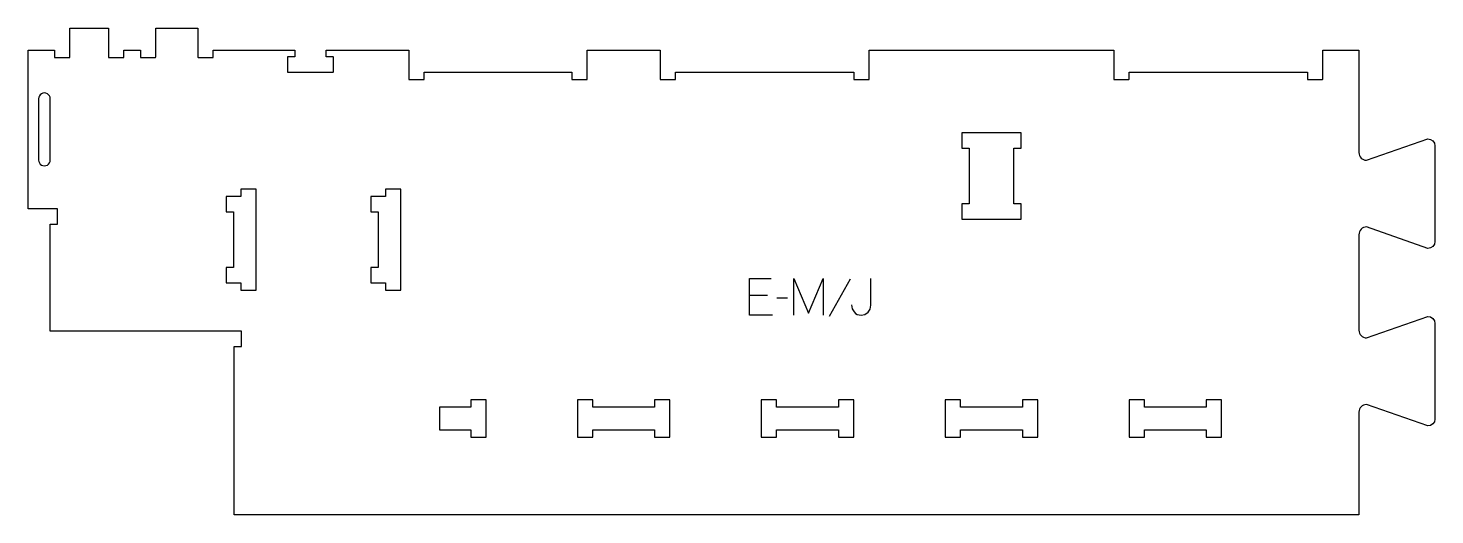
# Model space of a CAD drawing. Header units: millimetres. Extents: x -585 to 562, y -193 to 204.
import ezdxf

# ---------------------------------------------------------------- set-up
doc = ezdxf.new("R2010")
doc.units = ezdxf.units.MM
for name, color, linetype, true_color in [('1_ANYTOOL_1MMDEEP_LABELS_S', 2, 'Continuous', 0xffff00), ('3_ANYTOOL_CUTTHROUGH_INSID', 4, 'Continuous', 0x00ffff), ('4_ANYTOOL_CUTTHROUGH_OUTSI', 5, 'Continuous', 0x0000ff)]:
    doc.layers.add(name, color=color, linetype=linetype, true_color=true_color)

msp = doc.modelspace()

# ---------------------------------------------------------------- linework, layer by layer
at = {"layer": '1_ANYTOOL_1MMDEEP_LABELS_S'}
for p, q in [((85.2, -0.5), (68, -31.2)), ((17.7, -13.9), (3, -13.9)), ((34.2, -16.1), (25.4, -16.2))]:
    msp.add_line(p, q, dxfattribs=at)
for points in [[(21.9, -30), (3, -30), (3, 0), (20.8, 0)], [(39.3, -30), (39.3, 0), (51.3, -28.4), (63.3, -0.1), (63.3, -30)], [(86.2, -21.5), (86.8, -24.7), (88.4, -27.4), (89.6, -28.6), (91, -29.4), (94.2, -30), (97.3, -29.4), (99.8, -27.6), (101.4, -25), (102, -21.9), (102, 0)]]:
    msp.add_lwpolyline(points, dxfattribs=at)
at = {"layer": '3_ANYTOOL_CUTTHROUGH_INSID'}
msp.add_lwpolyline([(-567.3, 146.7, 1.000001), (-576.8, 146.7), (-576.8, 96.7, 1.000001), (-567.3, 96.7)], format="xyb", close=True, dxfattribs=at)
for points in [[(224.7, 48.4), (224.7, 60.9), (218.7, 60.9), (218.7, 106.4), (224.7, 106.4), (224.7, 118.9), (176.2, 118.9), (176.2, 106.4), (182.2, 106.4), (182.2, 60.9), (176.2, 60.9), (176.2, 48.4)], [(-411.8, 72.9), (-411.8, 66.9), (-423.8, 66.9), (-423.8, 54.4), (-417.8, 54.4), (-417.8, 8.9), (-423.8, 8.9), (-423.8, -3.6), (-411.8, -3.6), (-411.8, -9.6), (-399.3, -9.6), (-399.3, 72.9)], [(-293.8, 72.9), (-293.8, 66.9), (-305.8, 66.9), (-305.8, 54.4), (-299.8, 54.4), (-299.8, 8.9), (-305.8, 8.9), (-305.8, -3.6), (-293.8, -3.6), (-293.8, -9.6), (-281.3, -9.6), (-281.3, 72.9)], [(-249.8, -123.6), (-224.3, -123.6), (-224.3, -129.6), (-211.8, -129.6), (-211.8, -99.1), (-224.3, -99.1), (-224.3, -105.1), (-249.8, -105.1)], [(-124.8, -105.1), (-124.8, -99.1), (-137.3, -99.1), (-137.3, -129.6), (-124.8, -129.6), (-124.8, -123.6), (-74.3, -123.6), (-74.3, -129.6), (-61.8, -129.6), (-61.8, -99.1), (-74.3, -99.1), (-74.3, -105.1)], [(25.2, -105.1), (25.2, -99.1), (12.7, -99.1), (12.7, -129.6), (25.2, -129.6), (25.2, -123.6), (75.7, -123.6), (75.7, -129.6), (88.2, -129.6), (88.2, -99.1), (75.7, -99.1), (75.7, -105.1)], [(175.2, -105.1), (175.2, -99.1), (162.7, -99.1), (162.7, -129.6), (175.2, -129.6), (175.2, -123.6), (225.7, -123.6), (225.7, -129.6), (238.2, -129.6), (238.2, -99.1), (225.7, -99.1), (225.7, -105.1)], [(325.2, -105.1), (325.2, -99.1), (312.7, -99.1), (312.7, -129.6), (325.2, -129.6), (325.2, -123.6), (375.7, -123.6), (375.7, -129.6), (388.2, -129.6), (388.2, -99.1), (375.7, -99.1), (375.7, -105.1)]]:
    msp.add_lwpolyline(points, close=True, dxfattribs=at)
at = {"layer": '4_ANYTOOL_CUTTHROUGH_OUTSI'}
msp.add_lwpolyline([(-274.8, 186.4), (-274.8, 162.7, 0.414214), (-274.6, 162.4), (-262.6, 162.4, 0.414214), (-262.3, 162.7), (-262.3, 168.4), (-141.8, 168.4), (-141.8, 162.7, 0.414214), (-141.6, 162.4), (-129.6, 162.4, 0.414214), (-129.3, 162.7), (-129.3, 186.4), (-69.8, 186.4), (-69.8, 162.7, 0.414214), (-69.6, 162.4), (-57.6, 162.4, 0.414214), (-57.3, 162.7), (-57.3, 168.4), (88.2, 168.4), (88.2, 162.7, 0.414214), (88.4, 162.4), (100.4, 162.4, 0.414214), (100.7, 162.7), (100.7, 186.4), (300.2, 186.4), (300.2, 162.7, 0.414214), (300.4, 162.4), (312.4, 162.4, 0.414214), (312.7, 162.7), (312.7, 168.4), (458.2, 168.4), (458.2, 162.7, 0.414214), (458.4, 162.4), (470.4, 162.4, 0.414214), (470.7, 162.7), (470.7, 186.4), (500.2, 186.4), (500.2, 102.7, 0.411451), (506.4, 96.5), (506.5, 96.5), (556.4, 114, -0.412073), (562.2, 108.2), (562.2, 30.2, -0.412073), (556.4, 24.5), (506.5, 42), (506.4, 42, 0.414214), (500.2, 35.7), (500.2, -42.3, 0.414214), (506.4, -48.5), (506.5, -48.5), (556.4, -31, -0.412073), (562.2, -36.8), (562.2, -114.8, -0.412073), (556.4, -120.5), (506.5, -103), (506.4, -103, 0.411451), (500.2, -109.2), (500.2, -193.1), (-417.3, -193.1), (-417.3, -55.6), (-411.6, -55.6, 0.414214), (-411.3, -55.3), (-411.3, -43.3, 0.414214), (-411.6, -43.1), (-567.3, -43.1), (-567.3, 44.4), (-561.6, 44.4, 0.414214), (-561.3, 44.7), (-561.3, 56.7, 0.414214), (-561.6, 56.9), (-585.3, 56.9), (-585.3, 186.4), (-563.8, 186.4), (-563.8, 180.7, 0.414214), (-563.6, 180.4), (-551.6, 180.4, 0.414214), (-551.3, 180.7), (-551.3, 204.4), (-519.8, 204.4), (-519.8, 180.7, 0.414214), (-519.5, 180.4), (-507.5, 180.4, 0.414214), (-507.3, 180.7), (-507.3, 186.4), (-493.8, 186.4), (-493.8, 180.7, 0.414214), (-493.6, 180.4), (-481.6, 180.4, 0.414214), (-481.3, 180.7), (-481.3, 204.4), (-446.8, 204.4), (-446.8, 180.7, 0.414214), (-446.6, 180.4), (-434.6, 180.4, 0.414214), (-434.3, 180.7), (-434.3, 186.4), (-367.8, 186.4), (-367.8, 180.9), (-373.6, 180.9, 0.414214), (-373.8, 180.7), (-373.8, 168.7, 0.414214), (-373.6, 168.4), (-336.6, 168.4, 0.414214), (-336.3, 168.7), (-336.3, 180.7, 0.414214), (-336.6, 180.9), (-342.3, 180.9), (-342.3, 186.4)], format="xyb", close=True, dxfattribs=at)

doc.saveas('drawing.dxf')
